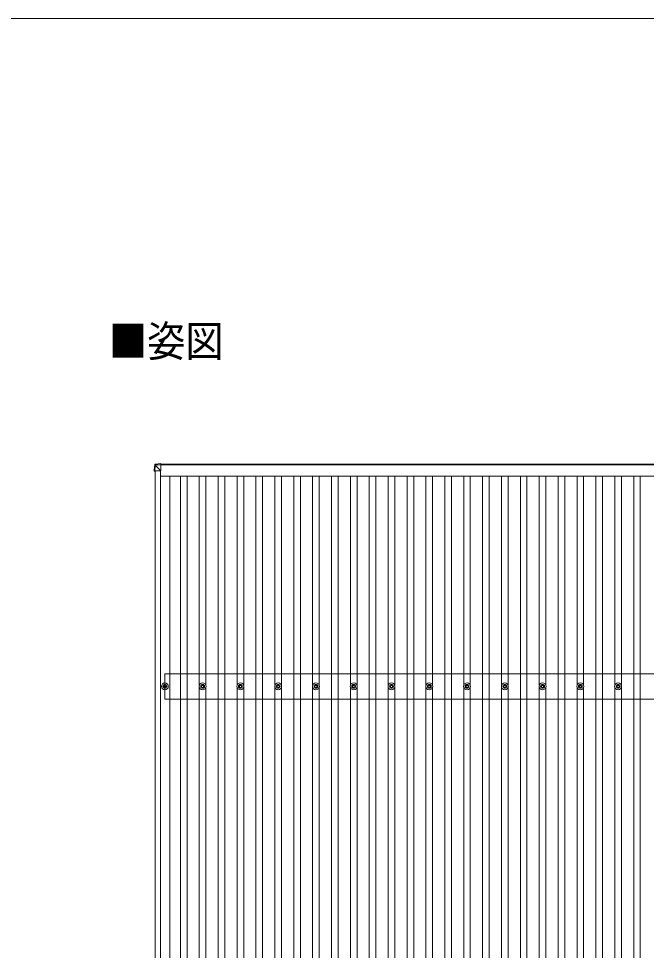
# Model space of a CAD drawing. Units: millimetres at full size, sheet at 1:50; details may follow other scales. Extents: x -14053 to 14053, y -9700 to 9700.
# Drawn here: x -7385 to -4061, y 4766 to 9700 of the extents above; entities that cross this region are included whole.
import ezdxf
from ezdxf.enums import TextEntityAlignment as Align

# ---------------------------------------------------------------- set-up
doc = ezdxf.new("R2010")
doc.units = ezdxf.units.MM
doc.header["$LTSCALE"] = 50
for name, color, linetype, lineweight in [('1-1', 2, 'Continuous', 9), ('1-2', 134, 'Continuous', 9), ('1-3', 5, 'Continuous', 5), ('1-4', 6, 'Continuous', 9), ('F-0', 7, 'Continuous', 9)]:
    doc.layers.add(name, color=color, linetype=linetype, lineweight=lineweight)
doc.styles.add('ＭＳ ゴシック', font='')
doc.styles.get('ＭＳ ゴシック').set_extended_font_data('MS Gothic')

msp = doc.modelspace()

# ---------------------------------------------------------------- linework, layer by layer
at = {"layer": '1-1'}
for p, q in [((-6662.79, 1923.7), (-6662.79, 7305.08)), ((-6633.79, 1923.65), (-6633.79, 7305.03)), ((-6632.31, 7341.26), (-1790.1, 7341.26)), ((-1790.1, 7336.66), (-6632.31, 7336.66)), ((-6633.79, 7277.83), (-1787.79, 7277.83)), ((-1810.79, 6231.28), (-6610.79, 6231.28)), ((-6610.79, 6097.28), (-6610.79, 6231.28)), ((-1810.79, 6097.28), (-6610.79, 6097.28))]:
    msp.add_line(p, q, dxfattribs=at)
at = {"layer": '1-2'}
for p, q in [((-6584.29, 1948.38), (-6584.29, 7277.83)), ((-6528.29, 1948.38), (-6528.29, 7277.83)), ((-6493.29, 1948.38), (-6493.29, 7277.83)), ((-6428.29, 6169.46), (-6428.29, 7277.83)), ((-6393.29, 6169.46), (-6393.29, 7277.83)), ((-6328.29, 1948.38), (-6328.29, 7277.83)), ((-6293.29, 1948.38), (-6293.29, 7277.83)), ((-6228.29, 6169.46), (-6228.29, 7277.83)), ((-6193.29, 6169.46), (-6193.29, 7277.83)), ((-6128.29, 1948.38), (-6128.29, 7277.83)), ((-6093.29, 1948.38), (-6093.29, 7277.83)), ((-6028.29, 6169.46), (-6028.29, 7277.83)), ((-5993.29, 6169.46), (-5993.29, 7277.83)), ((-5928.29, 1948.38), (-5928.29, 7277.83)), ((-5893.29, 1948.38), (-5893.29, 7277.83)), ((-5828.29, 6169.46), (-5828.29, 7277.83)), ((-5793.29, 6169.46), (-5793.29, 7277.83)), ((-5728.29, 1948.38), (-5728.29, 7277.83)), ((-5693.29, 1948.38), (-5693.29, 7277.83)), ((-5628.29, 6169.46), (-5628.29, 7277.83)), ((-5593.29, 6169.46), (-5593.29, 7277.83)), ((-5528.29, 1948.38), (-5528.29, 7277.83)), ((-5528.29, 1948.38), (-5528.29, 7277.83)), ((-5493.29, 1948.38), (-5493.29, 7277.83)), ((-5493.29, 1948.38), (-5493.29, 7277.83)), ((-5428.29, 6169.46), (-5428.29, 7277.83)), ((-5428.29, 6169.46), (-5428.29, 7277.83)), ((-5393.29, 6169.46), (-5393.29, 7277.83)), ((-5393.29, 6169.46), (-5393.29, 7277.83)), ((-5328.29, 1948.38), (-5328.29, 7277.83)), ((-5328.29, 1948.38), (-5328.29, 7277.83)), ((-5293.29, 1948.38), (-5293.29, 7277.83)), ((-5293.29, 1948.38), (-5293.29, 7277.83)), ((-5228.29, 6169.46), (-5228.29, 7277.83)), ((-5228.29, 6169.46), (-5228.29, 7277.83)), ((-5193.29, 6169.46), (-5193.29, 7277.83)), ((-5193.29, 6169.46), (-5193.29, 7277.83)), ((-5128.29, 1948.38), (-5128.29, 7277.83)), ((-5128.29, 1948.38), (-5128.29, 7277.83)), ((-5093.29, 1948.38), (-5093.29, 7277.83)), ((-5093.29, 1948.38), (-5093.29, 7277.83)), ((-5028.29, 6169.46), (-5028.29, 7277.83)), ((-5028.29, 6169.46), (-5028.29, 7277.83)), ((-4993.29, 6169.46), (-4993.29, 7277.83)), ((-4993.29, 6169.46), (-4993.29, 7277.83)), ((-4928.29, 1948.38), (-4928.29, 7277.83)), ((-4893.29, 1948.38), (-4893.29, 7277.83)), ((-4828.29, 6169.46), (-4828.29, 7277.83)), ((-4793.29, 6169.46), (-4793.29, 7277.83)), ((-4728.29, 1948.38), (-4728.29, 7277.83)), ((-4693.29, 1948.38), (-4693.29, 7277.83)), ((-4628.29, 6169.46), (-4628.29, 7277.83)), ((-4593.29, 6169.46), (-4593.29, 7277.83)), ((-4528.29, 1948.38), (-4528.29, 7277.83)), ((-4493.29, 1948.38), (-4493.29, 7277.83)), ((-4428.29, 6169.46), (-4428.29, 7277.83)), ((-4393.29, 6169.46), (-4393.29, 7277.83)), ((-4328.29, 1948.38), (-4328.29, 7277.83)), ((-4293.29, 1948.38), (-4293.29, 7277.83)), ((-4228.29, 6169.46), (-4228.29, 7277.83)), ((-4193.29, 6169.46), (-4193.29, 7277.83)), ((-4128.29, 1948.38), (-4128.29, 7277.83)), ((-4093.29, 1948.38), (-4093.29, 7277.83)), ((-6428.29, 3069.46), (-6428.29, 6159.1)), ((-6393.29, 3069.46), (-6393.29, 6159.1)), ((-6228.29, 3069.46), (-6228.29, 6159.1)), ((-6193.29, 3069.46), (-6193.29, 6159.1)), ((-6028.29, 3069.46), (-6028.29, 6159.1)), ((-5993.29, 3069.46), (-5993.29, 6159.1)), ((-5828.29, 3069.46), (-5828.29, 6159.1)), ((-5793.29, 3069.46), (-5793.29, 6159.1)), ((-5628.29, 3069.46), (-5628.29, 6159.1)), ((-5593.29, 3069.46), (-5593.29, 6159.1)), ((-5428.29, 3069.46), (-5428.29, 6159.1)), ((-5428.29, 3069.46), (-5428.29, 6159.1)), ((-5393.29, 3069.46), (-5393.29, 6159.1)), ((-5393.29, 3069.46), (-5393.29, 6159.1)), ((-5228.29, 3069.46), (-5228.29, 6159.1)), ((-5228.29, 3069.46), (-5228.29, 6159.1)), ((-5193.29, 3069.46), (-5193.29, 6159.1)), ((-5193.29, 3069.46), (-5193.29, 6159.1)), ((-5028.29, 3069.46), (-5028.29, 6159.1)), ((-5028.29, 3069.46), (-5028.29, 6159.1)), ((-4993.29, 3069.46), (-4993.29, 6159.1)), ((-4993.29, 3069.46), (-4993.29, 6159.1)), ((-4828.29, 3069.46), (-4828.29, 6159.1)), ((-4793.29, 3069.46), (-4793.29, 6159.1)), ((-4628.29, 3069.46), (-4628.29, 6159.1)), ((-4593.29, 3069.46), (-4593.29, 6159.1)), ((-4428.29, 3069.46), (-4428.29, 6159.1)), ((-4393.29, 3069.46), (-4393.29, 6159.1)), ((-4228.29, 3069.46), (-4228.29, 6159.1)), ((-4193.29, 3069.46), (-4193.29, 6159.1))]:
    msp.add_line(p, q, dxfattribs=at)
at = {"layer": '1-3'}
for p, q in [((-6612.54, 6174.28), (-6612.54, 6169.86)), ((-6609.04, 6174.28), (-6609.04, 6169.86)), ((-6412.54, 6174.28), (-6412.54, 6169.86)), ((-6409.04, 6174.28), (-6409.04, 6169.86)), ((-6212.54, 6174.28), (-6212.54, 6169.86)), ((-6209.04, 6174.28), (-6209.04, 6169.86)), ((-6012.54, 6174.28), (-6012.54, 6169.86)), ((-6009.04, 6174.28), (-6009.04, 6169.86)), ((-5812.54, 6174.28), (-5812.54, 6169.86)), ((-5809.04, 6174.28), (-5809.04, 6169.86)), ((-5612.54, 6174.28), (-5612.54, 6169.86)), ((-5609.04, 6174.28), (-5609.04, 6169.86)), ((-5412.54, 6174.28), (-5412.54, 6169.86)), ((-5412.54, 6174.28), (-5412.54, 6169.86)), ((-5409.04, 6174.28), (-5409.04, 6169.86)), ((-5409.04, 6174.28), (-5409.04, 6169.86)), ((-5212.54, 6174.28), (-5212.54, 6169.86)), ((-5212.54, 6174.28), (-5212.54, 6169.86)), ((-5209.04, 6174.28), (-5209.04, 6169.86)), ((-5209.04, 6174.28), (-5209.04, 6169.86)), ((-5012.54, 6174.28), (-5012.54, 6169.86)), ((-5012.54, 6174.28), (-5012.54, 6169.86)), ((-5009.04, 6174.28), (-5009.04, 6169.86)), ((-5009.04, 6174.28), (-5009.04, 6169.86)), ((-4812.54, 6174.28), (-4812.54, 6169.86)), ((-4809.04, 6174.28), (-4809.04, 6169.86)), ((-4612.54, 6174.28), (-4612.54, 6169.86)), ((-4609.04, 6174.28), (-4609.04, 6169.86)), ((-4412.54, 6174.28), (-4412.54, 6169.86)), ((-4409.04, 6174.28), (-4409.04, 6169.86)), ((-4212.54, 6174.28), (-4212.54, 6169.86)), ((-4209.04, 6174.28), (-4209.04, 6169.86)), ((-6620.79, 6166.03), (-6616.37, 6166.03)), ((-6620.79, 6162.53), (-6616.37, 6162.53)), ((-6612.54, 6158.7), (-6612.54, 6154.28)), ((-6609.04, 6158.7), (-6609.04, 6154.28)), ((-6605.21, 6166.03), (-6600.79, 6166.03)), ((-6605.21, 6162.53), (-6600.79, 6162.53)), ((-6420.79, 6166.03), (-6416.37, 6166.03)), ((-6420.79, 6162.53), (-6416.37, 6162.53)), ((-6412.54, 6158.7), (-6412.54, 6154.28)), ((-6409.04, 6158.7), (-6409.04, 6154.28)), ((-6405.21, 6166.03), (-6400.79, 6166.03)), ((-6405.21, 6162.53), (-6400.79, 6162.53)), ((-6220.79, 6166.03), (-6216.37, 6166.03)), ((-6220.79, 6162.53), (-6216.37, 6162.53)), ((-6212.54, 6158.7), (-6212.54, 6154.28)), ((-6209.04, 6158.7), (-6209.04, 6154.28)), ((-6205.21, 6166.03), (-6200.79, 6166.03)), ((-6205.21, 6162.53), (-6200.79, 6162.53)), ((-6020.79, 6166.03), (-6016.37, 6166.03)), ((-6020.79, 6162.53), (-6016.37, 6162.53)), ((-6012.54, 6158.7), (-6012.54, 6154.28)), ((-6009.04, 6158.7), (-6009.04, 6154.28)), ((-6005.21, 6166.03), (-6000.79, 6166.03)), ((-6005.21, 6162.53), (-6000.79, 6162.53)), ((-5820.79, 6166.03), (-5816.37, 6166.03)), ((-5820.79, 6162.53), (-5816.37, 6162.53)), ((-5812.54, 6158.7), (-5812.54, 6154.28)), ((-5809.04, 6158.7), (-5809.04, 6154.28)), ((-5805.21, 6166.03), (-5800.79, 6166.03)), ((-5805.21, 6162.53), (-5800.79, 6162.53)), ((-5620.79, 6166.03), (-5616.37, 6166.03)), ((-5620.79, 6162.53), (-5616.37, 6162.53)), ((-5612.54, 6158.7), (-5612.54, 6154.28)), ((-5609.04, 6158.7), (-5609.04, 6154.28)), ((-5605.21, 6166.03), (-5600.79, 6166.03)), ((-5605.21, 6162.53), (-5600.79, 6162.53)), ((-5420.79, 6166.03), (-5416.37, 6166.03)), ((-5420.79, 6166.03), (-5416.37, 6166.03)), ((-5420.79, 6162.53), (-5416.37, 6162.53)), ((-5420.79, 6162.53), (-5416.37, 6162.53)), ((-5412.54, 6158.7), (-5412.54, 6154.28)), ((-5412.54, 6158.7), (-5412.54, 6154.28)), ((-5409.04, 6158.7), (-5409.04, 6154.28)), ((-5409.04, 6158.7), (-5409.04, 6154.28)), ((-5405.21, 6166.03), (-5400.79, 6166.03)), ((-5405.21, 6166.03), (-5400.79, 6166.03)), ((-5405.21, 6162.53), (-5400.79, 6162.53)), ((-5405.21, 6162.53), (-5400.79, 6162.53)), ((-5220.79, 6166.03), (-5216.37, 6166.03)), ((-5220.79, 6166.03), (-5216.37, 6166.03)), ((-5220.79, 6162.53), (-5216.37, 6162.53)), ((-5220.79, 6162.53), (-5216.37, 6162.53)), ((-5212.54, 6158.7), (-5212.54, 6154.28)), ((-5212.54, 6158.7), (-5212.54, 6154.28)), ((-5209.04, 6158.7), (-5209.04, 6154.28)), ((-5209.04, 6158.7), (-5209.04, 6154.28)), ((-5205.21, 6166.03), (-5200.79, 6166.03)), ((-5205.21, 6166.03), (-5200.79, 6166.03)), ((-5205.21, 6162.53), (-5200.79, 6162.53)), ((-5205.21, 6162.53), (-5200.79, 6162.53)), ((-5020.79, 6166.03), (-5016.37, 6166.03)), ((-5020.79, 6166.03), (-5016.37, 6166.03)), ((-5020.79, 6162.53), (-5016.37, 6162.53)), ((-5020.79, 6162.53), (-5016.37, 6162.53)), ((-5012.54, 6158.7), (-5012.54, 6154.28)), ((-5012.54, 6158.7), (-5012.54, 6154.28)), ((-5009.04, 6158.7), (-5009.04, 6154.28)), ((-5009.04, 6158.7), (-5009.04, 6154.28)), ((-5005.21, 6166.03), (-5000.79, 6166.03)), ((-5005.21, 6166.03), (-5000.79, 6166.03)), ((-5005.21, 6162.53), (-5000.79, 6162.53)), ((-5005.21, 6162.53), (-5000.79, 6162.53)), ((-4820.79, 6166.03), (-4816.37, 6166.03)), ((-4820.79, 6162.53), (-4816.37, 6162.53)), ((-4812.54, 6158.7), (-4812.54, 6154.28)), ((-4809.04, 6158.7), (-4809.04, 6154.28)), ((-4805.21, 6166.03), (-4800.79, 6166.03)), ((-4805.21, 6162.53), (-4800.79, 6162.53)), ((-4620.79, 6166.03), (-4616.37, 6166.03)), ((-4620.79, 6162.53), (-4616.37, 6162.53)), ((-4612.54, 6158.7), (-4612.54, 6154.28)), ((-4609.04, 6158.7), (-4609.04, 6154.28)), ((-4605.21, 6166.03), (-4600.79, 6166.03)), ((-4605.21, 6162.53), (-4600.79, 6162.53)), ((-4420.79, 6166.03), (-4416.37, 6166.03)), ((-4420.79, 6162.53), (-4416.37, 6162.53)), ((-4412.54, 6158.7), (-4412.54, 6154.28)), ((-4409.04, 6158.7), (-4409.04, 6154.28)), ((-4405.21, 6166.03), (-4400.79, 6166.03)), ((-4405.21, 6162.53), (-4400.79, 6162.53)), ((-4220.79, 6166.03), (-4216.37, 6166.03)), ((-4220.79, 6162.53), (-4216.37, 6162.53)), ((-4212.54, 6158.7), (-4212.54, 6154.28)), ((-4209.04, 6158.7), (-4209.04, 6154.28)), ((-4205.21, 6166.03), (-4200.79, 6166.03)), ((-4205.21, 6162.53), (-4200.79, 6162.53))]:
    msp.add_line(p, q, dxfattribs=at)
for centre, radius in [((-6610.79, 6164.28), 18.25), ((-6610.79, 6164.28), 10.15), ((-6610.79, 6164.28), 5.85), ((-6610.79, 6164.28), 5.25), ((-6410.79, 6164.28), 18.25), ((-6410.79, 6164.28), 10.15), ((-6410.79, 6164.28), 5.85), ((-6410.79, 6164.28), 5.25), ((-6210.79, 6164.28), 18.25), ((-6210.79, 6164.28), 10.15), ((-6210.79, 6164.28), 5.85), ((-6210.79, 6164.28), 5.25), ((-6010.79, 6164.28), 18.25), ((-6010.79, 6164.28), 10.15), ((-6010.79, 6164.28), 5.85), ((-6010.79, 6164.28), 5.25), ((-5810.79, 6164.28), 18.25), ((-5810.79, 6164.28), 10.15), ((-5810.79, 6164.28), 5.85), ((-5810.79, 6164.28), 5.25), ((-5610.79, 6164.28), 18.25), ((-5610.79, 6164.28), 10.15), ((-5610.79, 6164.28), 5.85), ((-5610.79, 6164.28), 5.25), ((-5410.79, 6164.28), 18.25), ((-5410.79, 6164.28), 18.25), ((-5410.79, 6164.28), 10.15), ((-5410.79, 6164.28), 10.15), ((-5410.79, 6164.28), 5.85), ((-5410.79, 6164.28), 5.85), ((-5410.79, 6164.28), 5.25), ((-5410.79, 6164.28), 5.25), ((-5210.79, 6164.28), 18.25), ((-5210.79, 6164.28), 18.25), ((-5210.79, 6164.28), 10.15), ((-5210.79, 6164.28), 10.15), ((-5210.79, 6164.28), 5.85), ((-5210.79, 6164.28), 5.85), ((-5210.79, 6164.28), 5.25), ((-5210.79, 6164.28), 5.25), ((-5010.79, 6164.28), 18.25), ((-5010.79, 6164.28), 18.25), ((-5010.79, 6164.28), 10.15), ((-5010.79, 6164.28), 10.15), ((-5010.79, 6164.28), 5.85), ((-5010.79, 6164.28), 5.85), ((-5010.79, 6164.28), 5.25), ((-5010.79, 6164.28), 5.25), ((-4810.79, 6164.28), 18.25), ((-4810.79, 6164.28), 10.15), ((-4810.79, 6164.28), 5.85), ((-4810.79, 6164.28), 5.25), ((-4610.79, 6164.28), 18.25), ((-4610.79, 6164.28), 10.15), ((-4610.79, 6164.28), 5.85), ((-4610.79, 6164.28), 5.25), ((-4410.79, 6164.28), 18.25), ((-4410.79, 6164.28), 10.15), ((-4410.79, 6164.28), 5.85), ((-4410.79, 6164.28), 5.25), ((-4210.79, 6164.28), 18.25), ((-4210.79, 6164.28), 10.15), ((-4210.79, 6164.28), 5.85), ((-4210.79, 6164.28), 5.25)]:
    msp.add_circle(centre, radius, dxfattribs=at)
at = {"layer": '1-4'}
for p, q in [((-6666.61, 7304.49), (-6664.74, 7335.03)), ((-6664.74, 7335.03), (-6664.74, 7339.79)), ((-6662.85, 7334.84), (-6664.71, 7304.43)), ((-6664.71, 7305.08), (-6632.31, 7305.02)), ((-6632.31, 7343.59), (-6662.87, 7341.66)), ((-6632.31, 7343.58), (-6662.87, 7341.66)), ((-6662.87, 7341.66), (-6662.87, 7341.66)), ((-6662.87, 7341.66), (-6662.87, 7336.9)), ((-6662.87, 7336.9), (-6632.31, 7338.77)), ((-6662.75, 7334.85), (-6662.85, 7334.84)), ((-6632.31, 7336.81), (-6662.8, 7334.94)), ((-6632.31, 7305.02), (-6662.75, 7335.5)), ((-6632.31, 7343.58), (-6632.31, 7338.77)), ((-6632.31, 7338.77), (-6632.31, 7336.81)), ((-6632.31, 7337.46), (-6632.31, 7305.02))]:
    msp.add_line(p, q, dxfattribs=at)
msp.add_lwpolyline([(-6664.74, 7339.79), (-6666.61, 7309.31), (-6666.61, 7304.49)], dxfattribs=at)
for centre, radius, start, end in [((-6662.75, 7334.91), 2, 93.48408, 176.48407), ((-6662.52, 7347.76), 12.92, 260.08679, 268.52577), ((-6652.49, 7335.96), 10.42, 174.80664, 186.16183)]:
    msp.add_arc(centre, radius, start, end, dxfattribs=at)
for centre, major_axis, ratio, start_param, end_param in [((-6664.61, 7304.49), (-2, 0), 0.033268, 0.0000002, 1.5185344), ((-6662.75, 7339.67), (-1.92, -0.56), 0.998105, 4.4898734, 5.9384966), ((-6662.75, 7334.91), (-0.12, 2), 0.02656, 0.0332981, 1.5518323), ((-6626.73, 7337.05), (-36.07, -2.1), 0.055348, 0.0000815, 0.0491486)]:
    msp.add_ellipse(centre, major_axis=major_axis, ratio=ratio, start_param=start_param, end_param=end_param, dxfattribs=at)
at = {"layer": 'F-0', "color": 5, "lineweight": 5}
msp.add_line((-14053.43, 9700), (13346.57, 9700), dxfattribs=at)

# ---------------------------------------------------------------- texts
at = {"layer": '1-1', "color": 7, "style": 'ＭＳ ゴシック', "width": 0.9}
msp.add_text('■姿図', height=165, dxfattribs=at).set_placement((-6907.43, 7860.22), align=Align.BOTTOM_LEFT)

doc.saveas('drawing.dxf')
